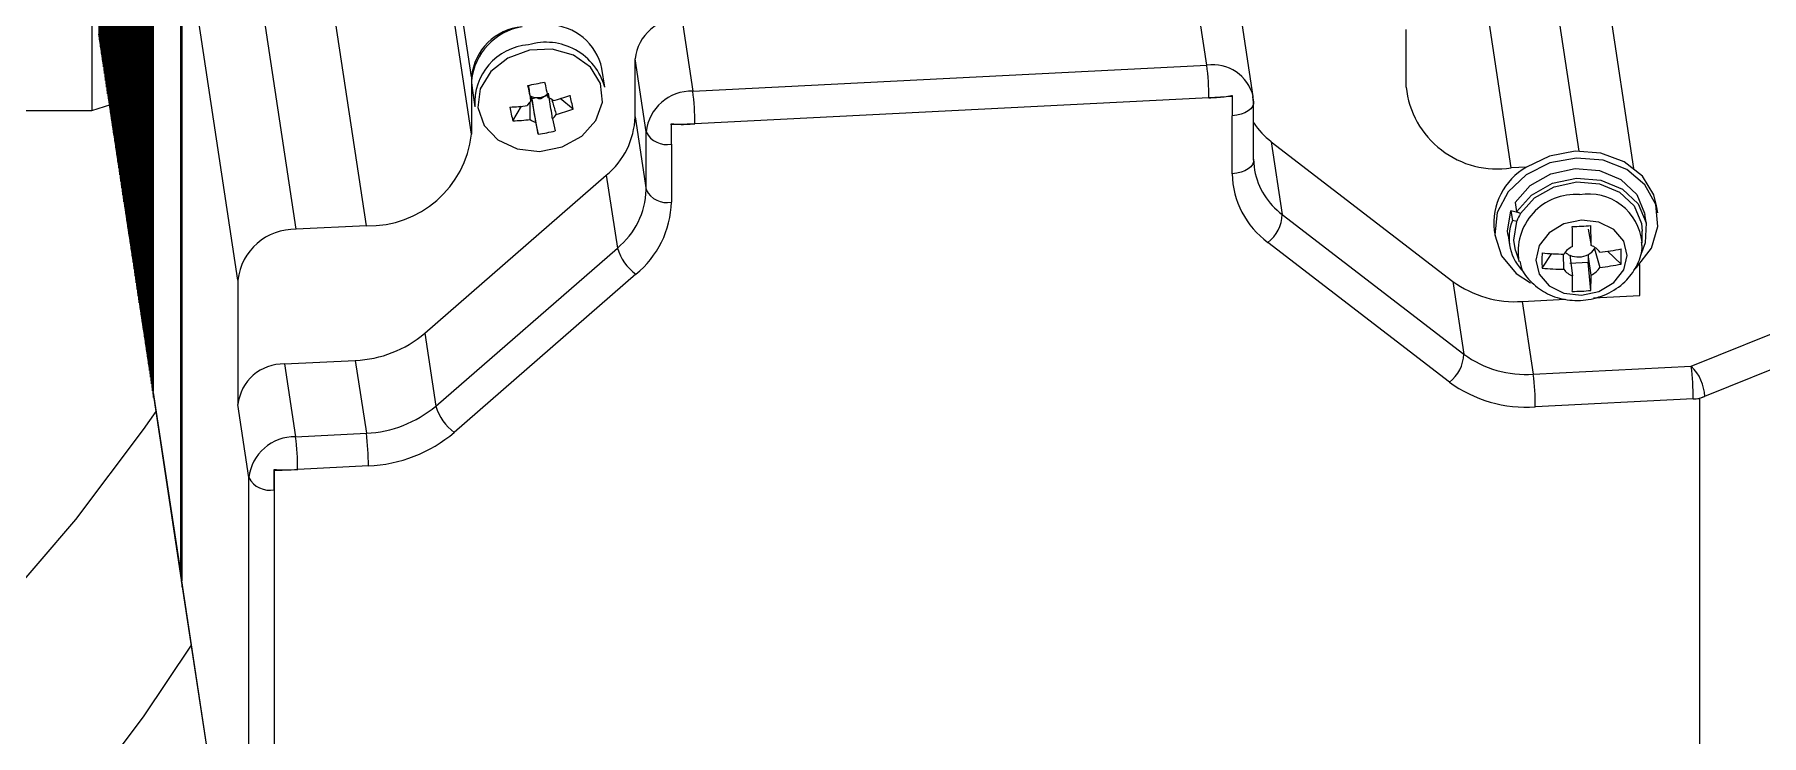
# Model space of a CAD drawing. Header units: millimetres. Extents: x 334 to 3694, y 0 to 2376.
# Drawn here: x 3270.35 to 3314.53, y 1109.68 to 1127.61 of the extents above; entities that cross this region are included whole.
import ezdxf

# ---------------------------------------------------------------- set-up
doc = ezdxf.new("R2010")
doc.units = ezdxf.units.MM
doc.header["$LTSCALE"] = 3
doc.layers.add('1_외형선', color=7, linetype='Continuous', lineweight=25)

msp = doc.modelspace()

# ---------------------------------------------------------------- linework, layer by layer
at = {"layer": '1_외형선'}
for p, q in [((3272.006, 1127.599), (3272.006, 1144.746)), ((3272.028, 1144.597), (3272.028, 1127.449)), ((3272.032, 1127.426), (3272.032, 1144.574)), ((3272.054, 1144.424), (3272.054, 1127.277)), ((3272.058, 1127.254), (3272.058, 1144.401)), ((3272.081, 1144.252), (3272.081, 1127.104)), ((3272.084, 1127.081), (3272.084, 1144.229)), ((3272.107, 1144.079), (3272.107, 1126.932)), ((3272.11, 1126.909), (3272.11, 1144.056)), ((3272.133, 1143.907), (3272.133, 1126.759)), ((3272.136, 1126.736), (3272.136, 1143.884)), ((3272.159, 1143.734), (3272.159, 1126.587)), ((3272.162, 1126.564), (3272.162, 1143.711)), ((3272.185, 1143.562), (3272.185, 1126.414)), ((3272.189, 1126.391), (3272.189, 1143.539)), ((3272.211, 1143.389), (3272.211, 1126.242)), ((3272.215, 1126.219), (3272.215, 1143.366)), ((3272.237, 1143.217), (3272.237, 1126.069)), ((3272.241, 1126.046), (3272.241, 1143.194)), ((3272.264, 1143.044), (3272.264, 1125.897)), ((3272.267, 1125.874), (3272.267, 1143.021)), ((3272.29, 1142.872), (3272.29, 1125.724)), ((3272.293, 1125.701), (3272.293, 1142.849)), ((3272.316, 1142.699), (3272.316, 1125.552)), ((3272.319, 1125.529), (3272.319, 1142.676)), ((3272.342, 1142.526), (3272.342, 1125.379)), ((3272.345, 1125.356), (3272.345, 1142.503)), ((3272.368, 1142.354), (3272.368, 1125.207)), ((3272.372, 1125.184), (3272.372, 1142.331)), ((3272.394, 1142.181), (3272.394, 1125.034)), ((3272.398, 1125.011), (3272.398, 1142.158)), ((3272.42, 1142.009), (3272.42, 1124.862)), ((3272.424, 1124.839), (3272.424, 1141.986)), ((3272.447, 1141.836), (3272.447, 1124.689)), ((3272.45, 1124.666), (3272.45, 1141.813)), ((3272.473, 1141.664), (3272.473, 1124.516)), ((3272.476, 1124.493), (3272.476, 1141.641)), ((3272.499, 1141.491), (3272.499, 1124.344)), ((3272.502, 1124.321), (3272.502, 1141.468)), ((3272.525, 1141.319), (3272.525, 1124.171)), ((3272.529, 1124.148), (3272.529, 1141.296)), ((3272.551, 1141.146), (3272.551, 1123.999)), ((3272.555, 1123.976), (3272.555, 1141.123)), ((3272.577, 1140.974), (3272.577, 1123.826)), ((3272.581, 1123.803), (3272.581, 1140.951)), ((3272.603, 1140.801), (3272.603, 1123.654)), ((3272.607, 1123.631), (3272.607, 1140.778)), ((3272.63, 1140.629), (3272.63, 1123.481)), ((3272.633, 1123.458), (3272.633, 1140.606)), ((3272.656, 1140.456), (3272.656, 1123.309)), ((3272.659, 1123.286), (3272.659, 1140.433)), ((3272.682, 1140.284), (3272.682, 1123.136)), ((3272.685, 1123.113), (3272.685, 1140.261)), ((3272.708, 1140.111), (3272.708, 1122.964)), ((3272.712, 1122.941), (3272.712, 1140.088)), ((3272.734, 1139.939), (3272.734, 1122.791)), ((3272.738, 1122.768), (3272.738, 1139.916)), ((3272.76, 1139.766), (3272.76, 1122.619)), ((3272.764, 1122.596), (3272.764, 1139.743)), ((3272.787, 1139.594), (3272.787, 1122.446)), ((3272.79, 1122.423), (3272.79, 1139.571)), ((3272.813, 1139.421), (3272.813, 1122.274)), ((3272.816, 1122.251), (3272.816, 1139.398)), ((3272.839, 1139.248), (3272.839, 1122.101)), ((3272.842, 1122.078), (3272.842, 1139.225)), ((3272.865, 1139.076), (3272.865, 1121.929)), ((3272.868, 1121.906), (3272.868, 1139.053)), ((3272.891, 1138.903), (3272.891, 1121.756)), ((3272.895, 1121.733), (3272.895, 1138.88)), ((3272.917, 1138.731), (3272.917, 1121.584)), ((3272.921, 1121.561), (3272.921, 1138.708)), ((3272.943, 1138.558), (3272.943, 1121.411)), ((3272.947, 1121.388), (3272.947, 1138.535)), ((3272.97, 1138.386), (3272.97, 1121.238)), ((3272.973, 1121.215), (3272.973, 1138.363)), ((3272.996, 1138.213), (3272.996, 1121.066)), ((3272.999, 1121.043), (3272.999, 1138.19)), ((3273.022, 1138.041), (3273.022, 1120.893)), ((3273.025, 1120.87), (3273.025, 1138.018)), ((3273.048, 1137.868), (3273.048, 1120.721)), ((3273.051, 1120.698), (3273.051, 1137.845)), ((3273.074, 1137.696), (3273.074, 1120.548)), ((3273.078, 1120.525), (3273.078, 1137.673)), ((3273.1, 1137.523), (3273.1, 1120.376)), ((3273.104, 1120.353), (3273.104, 1137.5)), ((3273.126, 1137.351), (3273.126, 1120.203)), ((3273.13, 1120.18), (3273.13, 1137.328)), ((3273.153, 1137.178), (3273.153, 1120.031)), ((3273.156, 1120.008), (3273.156, 1137.155)), ((3273.179, 1137.006), (3273.179, 1119.858)), ((3273.182, 1119.835), (3273.182, 1136.983)), ((3273.205, 1136.833), (3273.205, 1119.686)), ((3273.208, 1119.663), (3273.208, 1136.81)), ((3273.231, 1136.661), (3273.231, 1119.513)), ((3273.234, 1119.49), (3273.234, 1136.638)), ((3273.257, 1136.488), (3273.257, 1119.341)), ((3273.261, 1119.318), (3273.261, 1136.465)), ((3273.283, 1136.316), (3273.283, 1119.168)), ((3273.287, 1119.145), (3273.287, 1136.293)), ((3273.309, 1136.143), (3273.309, 1118.996)), ((3273.313, 1118.973), (3273.313, 1136.12)), ((3273.336, 1135.97), (3273.336, 1118.823)), ((3273.339, 1118.8), (3273.339, 1135.947)), ((3281.532, 1126.53), (3280.099, 1135.984)), ((3273.362, 1135.798), (3273.362, 1118.651)), ((3273.365, 1118.628), (3273.365, 1135.775)), ((3273.388, 1135.625), (3273.388, 1118.478)), ((3273.391, 1118.455), (3273.391, 1135.602)), ((3281.532, 1125.06), (3280.099, 1134.514)), ((3309.872, 1124.628), (3308.49, 1133.744)), ((3308.13, 1124.199), (3306.697, 1133.653)), ((3311.271, 1124.184), (3309.974, 1132.744)), ((3277.049, 1122.629), (3275.616, 1132.083)), ((3278.842, 1122.719), (3277.409, 1132.174)), ((3274.096, 1113.808), (3274.096, 1130.956)), ((3274.122, 1130.783), (3274.122, 1113.636)), ((3275.555, 1121.329), (3274.122, 1130.783)), ((3271.819, 1128.755), (3271.819, 1125.67)), ((3300.343, 1126.827), (3300.061, 1128.69)), ((3286.911, 1128.026), (3287.194, 1126.163)), ((3271.991, 1127.622), (3272.013, 1127.473)), ((3272.013, 1127.473), (3272.002, 1127.622)), ((3272.006, 1127.599), (3272.028, 1127.449)), ((3272.006, 1127.599), (3272.017, 1127.45)), ((3301.53, 1126.027), (3301.247, 1127.89)), ((3305.44, 1126.268), (3305.44, 1127.737)), ((3272.017, 1127.45), (3272.039, 1127.3)), ((3272.039, 1127.3), (3272.028, 1127.449)), ((3272.028, 1127.449), (3272.032, 1127.449)), ((3272.032, 1127.426), (3272.054, 1127.277)), ((3272.032, 1127.426), (3272.043, 1127.277)), ((3272.043, 1127.277), (3272.066, 1127.128)), ((3272.066, 1127.128), (3272.054, 1127.277)), ((3272.054, 1127.277), (3272.058, 1127.276)), ((3272.058, 1127.254), (3272.081, 1127.104)), ((3272.058, 1127.254), (3272.069, 1127.105)), ((3272.069, 1127.105), (3272.092, 1126.955)), ((3272.092, 1126.955), (3272.081, 1127.104)), ((3272.081, 1127.104), (3272.084, 1127.104)), ((3272.084, 1127.081), (3272.107, 1126.932)), ((3272.084, 1127.081), (3272.095, 1126.932)), ((3272.095, 1126.932), (3272.118, 1126.783)), ((3272.118, 1126.783), (3272.107, 1126.932)), ((3272.107, 1126.932), (3272.11, 1126.931)), ((3272.11, 1126.909), (3272.133, 1126.759)), ((3272.11, 1126.909), (3272.121, 1126.76)), ((3272.121, 1126.76), (3272.144, 1126.61)), ((3272.144, 1126.61), (3272.133, 1126.759)), ((3272.133, 1126.759), (3272.136, 1126.759)), ((3272.136, 1126.736), (3272.159, 1126.587)), ((3272.136, 1126.736), (3272.148, 1126.587)), ((3284.939, 1126.262), (3284.866, 1126.744)), ((3285.998, 1125.123), (3285.716, 1126.986)), ((3285.716, 1125.503), (3285.716, 1126.986)), ((3287.194, 1126.163), (3300.343, 1126.827)), ((3272.148, 1126.587), (3272.17, 1126.438)), ((3272.17, 1126.438), (3272.159, 1126.587)), ((3272.159, 1126.587), (3272.162, 1126.586)), ((3272.162, 1126.564), (3272.185, 1126.414)), ((3272.162, 1126.564), (3272.174, 1126.415)), ((3272.174, 1126.415), (3272.196, 1126.265)), ((3272.196, 1126.265), (3272.185, 1126.414)), ((3272.185, 1126.414), (3272.189, 1126.414)), ((3272.189, 1126.391), (3272.211, 1126.242)), ((3272.189, 1126.391), (3272.2, 1126.242)), ((3272.2, 1126.242), (3272.223, 1126.092)), ((3272.223, 1126.092), (3272.211, 1126.242)), ((3272.211, 1126.242), (3272.215, 1126.241)), ((3272.215, 1126.219), (3272.237, 1126.069)), ((3272.215, 1126.219), (3272.226, 1126.069)), ((3281.532, 1126.53), (3281.532, 1126.433)), ((3281.532, 1126.433), (3281.532, 1126.382)), ((3281.532, 1126.382), (3281.544, 1126.24)), ((3281.532, 1126.382), (3281.532, 1125.06)), ((3281.544, 1126.24), (3281.617, 1125.758)), ((3271.819, 1125.67), (3272.306, 1125.817)), ((3272.226, 1126.069), (3272.249, 1125.92)), ((3272.249, 1125.92), (3272.237, 1126.069)), ((3272.237, 1126.069), (3272.241, 1126.069)), ((3272.241, 1126.046), (3272.264, 1125.897)), ((3272.241, 1126.046), (3272.252, 1125.897)), ((3272.252, 1125.897), (3272.275, 1125.747)), ((3272.275, 1125.747), (3272.264, 1125.897)), ((3272.264, 1125.897), (3272.267, 1125.896)), ((3272.267, 1125.874), (3272.29, 1125.724)), ((3272.267, 1125.874), (3272.278, 1125.724)), ((3272.278, 1125.724), (3272.301, 1125.575)), ((3272.301, 1125.575), (3272.29, 1125.724)), ((3272.29, 1125.724), (3272.293, 1125.724)), ((3282.59, 1125.402), (3282.814, 1125.775)), ((3283.076, 1125.973), (3283.065, 1126.027)), ((3283.076, 1125.973), (3283.191, 1125.996)), ((3283.239, 1125.063), (3283.076, 1125.973)), ((3283.397, 1126.036), (3283.474, 1126.051)), ((3284.128, 1125.703), (3283.803, 1125.973)), ((3300.396, 1125.992), (3287.246, 1125.328)), ((3300.993, 1126.022), (3300.396, 1125.992)), ((3300.989, 1126.053), (3300.993, 1126.022)), ((3300.993, 1126.022), (3300.993, 1125.532)), ((3301.541, 1125.877), (3301.516, 1126.023)), ((3301.539, 1125.908), (3301.53, 1126.026)), ((3301.539, 1125.908), (3301.541, 1125.877)), ((3301.541, 1124.395), (3301.541, 1125.877)), ((3251.739, 1125.67), (3271.819, 1125.67)), ((3272.293, 1125.701), (3272.316, 1125.552)), ((3272.293, 1125.701), (3272.304, 1125.552)), ((3272.304, 1125.552), (3272.327, 1125.402)), ((3272.327, 1125.402), (3272.316, 1125.552)), ((3272.316, 1125.552), (3272.319, 1125.551)), ((3272.319, 1125.529), (3272.342, 1125.379)), ((3272.319, 1125.529), (3272.331, 1125.379)), ((3272.331, 1125.379), (3272.353, 1125.23)), ((3272.353, 1125.23), (3272.342, 1125.379)), ((3272.342, 1125.379), (3272.345, 1125.379)), ((3272.345, 1125.356), (3272.368, 1125.207)), ((3272.345, 1125.356), (3272.357, 1125.207)), ((3285.716, 1125.503), (3285.998, 1123.64)), ((3286.643, 1125.329), (3286.648, 1125.298)), ((3287.246, 1125.328), (3286.648, 1125.298)), ((3286.648, 1124.808), (3286.648, 1125.298)), ((3300.993, 1124.049), (3300.993, 1125.532)), ((3272.357, 1125.207), (3272.379, 1125.057)), ((3272.379, 1125.057), (3272.368, 1125.207)), ((3272.368, 1125.207), (3272.372, 1125.206)), ((3272.372, 1125.184), (3272.394, 1125.034)), ((3272.372, 1125.184), (3272.383, 1125.034)), ((3272.383, 1125.034), (3272.406, 1124.885)), ((3272.406, 1124.885), (3272.394, 1125.034)), ((3272.394, 1125.034), (3272.398, 1125.034)), ((3272.398, 1125.011), (3272.42, 1124.862)), ((3272.398, 1125.011), (3272.409, 1124.862)), ((3272.409, 1124.862), (3272.432, 1124.712)), ((3272.432, 1124.712), (3272.42, 1124.862)), ((3272.42, 1124.862), (3272.424, 1124.861)), ((3272.424, 1124.839), (3272.447, 1124.689)), ((3272.424, 1124.839), (3272.435, 1124.689)), ((3285.998, 1123.64), (3285.998, 1125.123)), ((3301.992, 1124.87), (3302.274, 1123.007)), ((3301.992, 1124.87), (3306.638, 1121.297)), ((3272.435, 1124.689), (3272.458, 1124.54)), ((3272.458, 1124.54), (3272.447, 1124.689)), ((3272.447, 1124.689), (3272.45, 1124.689)), ((3272.45, 1124.666), (3272.473, 1124.516)), ((3272.45, 1124.666), (3272.461, 1124.517)), ((3272.461, 1124.517), (3272.484, 1124.367)), ((3272.484, 1124.367), (3272.473, 1124.516)), ((3272.473, 1124.516), (3272.476, 1124.516)), ((3272.476, 1124.493), (3272.499, 1124.344)), ((3272.476, 1124.493), (3272.487, 1124.344)), ((3286.648, 1124.808), (3286.648, 1123.325)), ((3272.487, 1124.344), (3272.51, 1124.195)), ((3272.51, 1124.195), (3272.499, 1124.344)), ((3272.499, 1124.344), (3272.502, 1124.343)), ((3272.502, 1124.321), (3272.525, 1124.171)), ((3272.502, 1124.321), (3272.514, 1124.172)), ((3272.514, 1124.172), (3272.536, 1124.022)), ((3272.536, 1124.022), (3272.525, 1124.171)), ((3272.525, 1124.171), (3272.529, 1124.171)), ((3272.529, 1124.148), (3272.551, 1123.999)), ((3272.529, 1124.148), (3272.54, 1123.999)), ((3272.54, 1123.999), (3272.562, 1123.85)), ((3272.562, 1123.85), (3272.551, 1123.999)), ((3272.551, 1123.999), (3272.555, 1123.998)), ((3272.555, 1123.976), (3272.577, 1123.826)), ((3272.555, 1123.976), (3272.566, 1123.827)), ((3280.334, 1119.968), (3284.98, 1124.011)), ((3284.98, 1124.011), (3285.263, 1122.148)), ((3308.519, 1124.218), (3308.13, 1124.199)), ((3272.566, 1123.827), (3272.589, 1123.677)), ((3272.589, 1123.677), (3272.577, 1123.826)), ((3272.577, 1123.826), (3272.581, 1123.826)), ((3272.581, 1123.803), (3272.603, 1123.654)), ((3272.581, 1123.803), (3272.592, 1123.654)), ((3272.592, 1123.654), (3272.615, 1123.505)), ((3272.615, 1123.505), (3272.603, 1123.654)), ((3272.603, 1123.654), (3272.607, 1123.653)), ((3272.607, 1123.631), (3272.63, 1123.481)), ((3272.607, 1123.631), (3272.618, 1123.482)), ((3272.618, 1123.482), (3272.641, 1123.332)), ((3272.641, 1123.332), (3272.63, 1123.481)), ((3272.63, 1123.481), (3272.633, 1123.481)), ((3272.633, 1123.458), (3272.656, 1123.309)), ((3272.633, 1123.458), (3272.644, 1123.309)), ((3272.644, 1123.309), (3272.667, 1123.16)), ((3272.667, 1123.16), (3272.656, 1123.309)), ((3272.656, 1123.309), (3272.659, 1123.308)), ((3272.659, 1123.286), (3272.682, 1123.136)), ((3272.659, 1123.286), (3272.67, 1123.137)), ((3272.67, 1123.137), (3272.693, 1122.987)), ((3272.693, 1122.987), (3272.682, 1123.136)), ((3272.682, 1123.136), (3272.685, 1123.136)), ((3272.685, 1123.113), (3272.708, 1122.964)), ((3272.685, 1123.113), (3272.697, 1122.964)), ((3308.123, 1123.098), (3308.16, 1122.857)), ((3308.292, 1123.062), (3308.123, 1123.098)), ((3308.229, 1123.313), (3308.265, 1123.072)), ((3308.372, 1123.033), (3308.265, 1123.072)), ((3311.877, 1123.052), (3311.85, 1123.225)), ((3272.697, 1122.964), (3272.719, 1122.814)), ((3272.719, 1122.814), (3272.708, 1122.964)), ((3272.708, 1122.964), (3272.712, 1122.963)), ((3272.712, 1122.941), (3272.734, 1122.791)), ((3272.712, 1122.941), (3272.723, 1122.791)), ((3272.723, 1122.791), (3272.745, 1122.642)), ((3272.745, 1122.642), (3272.734, 1122.791)), ((3272.734, 1122.791), (3272.738, 1122.791)), ((3272.738, 1122.768), (3272.76, 1122.619)), ((3272.738, 1122.768), (3272.749, 1122.619)), ((3272.749, 1122.619), (3272.772, 1122.469)), ((3272.772, 1122.469), (3272.76, 1122.619)), ((3272.76, 1122.619), (3272.764, 1122.618)), ((3278.842, 1122.719), (3277.049, 1122.629)), ((3302.274, 1123.007), (3306.92, 1119.433)), ((3308.273, 1122.832), (3308.16, 1122.857)), ((3310.103, 1122.636), (3310.175, 1122.215)), ((3311.587, 1122.761), (3311.55, 1123.003)), ((3272.764, 1122.596), (3272.787, 1122.446)), ((3272.764, 1122.596), (3272.775, 1122.446)), ((3272.775, 1122.446), (3272.798, 1122.297)), ((3272.798, 1122.297), (3272.787, 1122.446)), ((3272.787, 1122.446), (3272.79, 1122.446)), ((3272.79, 1122.423), (3272.813, 1122.274)), ((3272.79, 1122.423), (3272.801, 1122.274)), ((3272.801, 1122.274), (3272.824, 1122.124)), ((3272.824, 1122.124), (3272.813, 1122.274)), ((3272.813, 1122.274), (3272.816, 1122.273)), ((3272.816, 1122.251), (3272.839, 1122.101)), ((3272.816, 1122.251), (3272.827, 1122.101)), ((3306.55, 1118.72), (3301.904, 1122.294)), ((3307.698, 1122.596), (3307.724, 1122.423)), ((3308.05, 1122.472), (3308.087, 1122.231)), ((3311.481, 1122.285), (3311.481, 1122.579)), ((3272.827, 1122.101), (3272.85, 1121.952)), ((3272.85, 1121.952), (3272.839, 1122.101)), ((3272.839, 1122.101), (3272.842, 1122.101)), ((3272.842, 1122.078), (3272.865, 1121.929)), ((3272.842, 1122.078), (3272.854, 1121.929)), ((3272.854, 1121.929), (3272.876, 1121.779)), ((3272.876, 1121.779), (3272.865, 1121.929)), ((3272.865, 1121.929), (3272.868, 1121.928)), ((3272.868, 1121.906), (3272.891, 1121.756)), ((3272.868, 1121.906), (3272.88, 1121.756)), ((3272.88, 1121.756), (3272.902, 1121.607)), ((3272.902, 1121.607), (3272.891, 1121.756)), ((3272.891, 1121.756), (3272.895, 1121.756)), ((3272.895, 1121.733), (3272.917, 1121.584)), ((3272.895, 1121.733), (3272.906, 1121.584)), ((3280.617, 1118.105), (3285.263, 1122.148)), ((3308.242, 1122.088), (3308.33, 1121.807)), ((3308.919, 1121.636), (3309.172, 1122.006)), ((3309.477, 1121.607), (3309.472, 1121.996)), ((3309.63, 1121.963), (3309.702, 1121.435)), ((3310.103, 1121.779), (3309.63, 1121.755)), ((3310.175, 1121.458), (3310.103, 1121.987)), ((3310.103, 1121.987), (3310.103, 1121.779)), ((3310.167, 1121.065), (3310.103, 1121.779)), ((3310.262, 1122.125), (3310.284, 1122.159)), ((3310.262, 1122.125), (3310.4, 1121.654)), ((3310.941, 1121.739), (3310.592, 1122.067)), ((3311.418, 1120.935), (3311.418, 1121.732)), ((3272.906, 1121.584), (3272.928, 1121.434)), ((3272.928, 1121.434), (3272.917, 1121.584)), ((3272.917, 1121.584), (3272.921, 1121.583)), ((3272.921, 1121.561), (3272.943, 1121.411)), ((3272.921, 1121.561), (3272.932, 1121.411)), ((3272.932, 1121.411), (3272.955, 1121.262)), ((3272.955, 1121.262), (3272.943, 1121.411)), ((3272.943, 1121.411), (3272.947, 1121.411)), ((3272.947, 1121.388), (3272.97, 1121.238)), ((3272.947, 1121.388), (3272.958, 1121.239)), ((3275.555, 1121.329), (3275.555, 1118.144)), ((3285.738, 1121.478), (3281.092, 1117.435)), ((3306.638, 1121.297), (3306.92, 1119.433)), ((3272.958, 1121.239), (3272.981, 1121.089)), ((3272.981, 1121.089), (3272.97, 1121.238)), ((3272.97, 1121.238), (3272.973, 1121.238)), ((3272.973, 1121.215), (3272.996, 1121.066)), ((3272.973, 1121.215), (3272.984, 1121.066)), ((3272.984, 1121.066), (3273.007, 1120.917)), ((3273.007, 1120.917), (3272.996, 1121.066)), ((3272.996, 1121.066), (3272.999, 1121.065)), ((3272.999, 1121.043), (3273.022, 1120.893)), ((3272.999, 1121.043), (3273.01, 1120.894)), ((3273.01, 1120.894), (3273.033, 1120.744)), ((3273.033, 1120.744), (3273.022, 1120.893)), ((3273.022, 1120.893), (3273.025, 1120.893)), ((3273.025, 1120.87), (3273.048, 1120.721)), ((3273.025, 1120.87), (3273.037, 1120.721)), ((3310.238, 1120.876), (3311.418, 1120.935)), ((3312.735, 1119.124), (3317.428, 1121.021)), ((3273.037, 1120.721), (3273.059, 1120.572)), ((3273.059, 1120.572), (3273.048, 1120.721)), ((3273.048, 1120.721), (3273.051, 1120.72)), ((3273.051, 1120.698), (3273.074, 1120.548)), ((3273.051, 1120.698), (3273.063, 1120.549)), ((3273.063, 1120.549), (3273.085, 1120.399)), ((3273.085, 1120.399), (3273.074, 1120.548)), ((3273.074, 1120.548), (3273.078, 1120.548)), ((3273.078, 1120.525), (3273.1, 1120.376)), ((3273.078, 1120.525), (3273.089, 1120.376)), ((3308.413, 1120.784), (3309.52, 1120.839)), ((3308.413, 1120.784), (3308.695, 1118.92)), ((3273.089, 1120.376), (3273.111, 1120.227)), ((3273.111, 1120.227), (3273.1, 1120.376)), ((3273.1, 1120.376), (3273.104, 1120.375)), ((3273.104, 1120.353), (3273.126, 1120.203)), ((3273.104, 1120.353), (3273.115, 1120.204)), ((3273.115, 1120.204), (3273.138, 1120.054)), ((3273.138, 1120.054), (3273.126, 1120.203)), ((3273.126, 1120.203), (3273.13, 1120.203)), ((3273.13, 1120.18), (3273.153, 1120.031)), ((3273.13, 1120.18), (3273.141, 1120.031)), ((3273.141, 1120.031), (3273.164, 1119.881)), ((3273.164, 1119.881), (3273.153, 1120.031)), ((3273.153, 1120.031), (3273.156, 1120.03)), ((3273.156, 1120.008), (3273.179, 1119.858)), ((3273.156, 1120.008), (3273.167, 1119.858)), ((3280.334, 1119.968), (3280.617, 1118.105)), ((3317.772, 1120.247), (3313.079, 1118.351)), ((3273.167, 1119.858), (3273.19, 1119.709)), ((3273.19, 1119.709), (3273.179, 1119.858)), ((3273.179, 1119.858), (3273.182, 1119.858)), ((3273.182, 1119.835), (3273.205, 1119.686)), ((3273.182, 1119.835), (3273.193, 1119.686)), ((3273.193, 1119.686), (3273.216, 1119.536)), ((3273.216, 1119.536), (3273.205, 1119.686)), ((3273.205, 1119.686), (3273.208, 1119.685)), ((3273.208, 1119.663), (3273.231, 1119.513)), ((3273.208, 1119.663), (3273.22, 1119.513)), ((3273.22, 1119.513), (3273.242, 1119.364)), ((3273.242, 1119.364), (3273.231, 1119.513)), ((3273.231, 1119.513), (3273.234, 1119.513)), ((3273.234, 1119.49), (3273.257, 1119.341)), ((3273.234, 1119.49), (3273.246, 1119.341)), ((3273.246, 1119.341), (3273.268, 1119.191)), ((3273.268, 1119.191), (3273.257, 1119.341)), ((3273.257, 1119.341), (3273.261, 1119.34)), ((3273.261, 1119.318), (3273.283, 1119.168)), ((3273.261, 1119.318), (3273.272, 1119.168)), ((3273.272, 1119.168), (3273.295, 1119.019)), ((3273.295, 1119.019), (3273.283, 1119.168)), ((3273.283, 1119.168), (3273.287, 1119.168)), ((3273.287, 1119.145), (3273.309, 1118.996)), ((3273.287, 1119.145), (3273.298, 1118.996)), ((3276.75, 1119.184), (3278.559, 1119.276)), ((3276.75, 1119.184), (3277.032, 1117.321)), ((3278.559, 1119.276), (3278.842, 1117.412)), ((3308.695, 1118.92), (3312.735, 1119.124)), ((3273.298, 1118.996), (3273.321, 1118.846)), ((3273.321, 1118.846), (3273.309, 1118.996)), ((3273.309, 1118.996), (3273.313, 1118.995)), ((3273.313, 1118.973), (3273.336, 1118.823)), ((3273.313, 1118.973), (3273.324, 1118.823)), ((3273.324, 1118.823), (3273.347, 1118.674)), ((3273.347, 1118.674), (3273.336, 1118.823)), ((3273.336, 1118.823), (3273.339, 1118.823)), ((3273.339, 1118.8), (3273.362, 1118.651)), ((3273.339, 1118.8), (3273.35, 1118.651)), ((3273.35, 1118.651), (3273.373, 1118.501)), ((3273.373, 1118.501), (3273.362, 1118.651)), ((3273.362, 1118.651), (3273.365, 1118.65)), ((3273.365, 1118.628), (3273.388, 1118.478)), ((3273.365, 1118.628), (3273.376, 1118.478)), ((3273.376, 1118.478), (3273.399, 1118.329)), ((3273.399, 1118.329), (3273.388, 1118.478)), ((3273.388, 1118.478), (3273.391, 1118.478)), ((3273.391, 1118.455), (3274.096, 1113.808)), ((3273.391, 1118.455), (3273.403, 1118.306)), ((3273.403, 1118.306), (3274.107, 1113.659)), ((3312.788, 1118.289), (3308.748, 1118.085)), ((3312.788, 1118.289), (3312.948, 1118.297)), ((3313.079, 1118.351), (3312.948, 1118.297)), ((3312.948, 1118.297), (3312.948, 1106.539)), ((3275.837, 1116.281), (3275.555, 1118.144)), ((3277.032, 1117.321), (3278.842, 1117.412)), ((3276.482, 1116.487), (3276.487, 1116.456)), ((3276.487, 1116.456), (3277.085, 1116.486)), ((3276.487, 1116.456), (3276.487, 1115.966)), ((3278.894, 1116.577), (3277.085, 1116.486)), ((3275.837, 1105.502), (3275.837, 1116.281)), ((3276.487, 1115.966), (3276.487, 1105.188)), ((3274.124, 1113.573), (3274.096, 1113.808)), ((3274.133, 1113.486), (3274.122, 1113.636)), ((3275.525, 1104.374), (3274.122, 1113.636)), ((3274.133, 1113.486), (3275.525, 1104.304))]:
    msp.add_line(p, q, dxfattribs=at)
at = {"layer": '1_외형선', "flags": 128}
for points in [[(3283.011, 1127.208), (3282.461, 1127.01), (3282.024, 1126.667), (3281.757, 1126.225), (3281.697, 1125.743), (3281.852, 1125.286), (3282.202, 1124.917), (3282.698, 1124.684), (3283.275, 1124.621), (3283.853, 1124.734), (3284.356, 1125.009), (3284.714, 1125.408), (3284.88, 1125.879), (3284.832, 1126.356), (3284.575, 1126.776), (3284.144, 1127.082), (3283.599, 1127.233), (3283.011, 1127.208)], [(3301.541, 1125.877), (3301.537, 1125.84), (3301.513, 1125.773), (3301.467, 1125.711), (3301.401, 1125.655), (3301.317, 1125.607), (3301.218, 1125.57), (3301.109, 1125.545), (3300.993, 1125.532)], [(3301.541, 1124.395), (3301.537, 1124.357), (3301.513, 1124.29), (3301.467, 1124.228), (3301.401, 1124.172), (3301.317, 1124.124), (3301.218, 1124.087), (3301.109, 1124.062), (3300.993, 1124.049)], [(3301.539, 1124.425), (3301.551, 1124.224), (3301.563, 1124.139)], [(3309.8, 1124.452), (3309.121, 1124.325), (3308.515, 1124.026), (3308.049, 1123.587), (3307.772, 1123.056), (3307.715, 1122.491), (3307.885, 1121.952), (3308.261, 1121.499), (3308.624, 1121.261)], [(3311.85, 1123.225), (3311.777, 1123.507), (3311.485, 1123.984), (3311.019, 1124.351), (3310.426, 1124.572), (3309.767, 1124.625), (3309.109, 1124.502), (3308.519, 1124.218)], [(3311.304, 1121.621), (3311.339, 1121.654), (3311.716, 1122.146), (3311.885, 1122.701), (3311.828, 1123.261), (3311.552, 1123.764), (3311.085, 1124.156), (3310.48, 1124.394), (3309.8, 1124.452)], [(3308.229, 1123.313), (3308.611, 1123.745), (3309.147, 1124.047), (3309.766, 1124.181), (3310.39, 1124.13), (3310.938, 1123.899), (3311.34, 1123.52), (3311.544, 1123.04), (3311.55, 1123.003)], [(3308.265, 1123.072), (3308.648, 1123.503), (3309.183, 1123.805), (3309.803, 1123.939), (3310.427, 1123.888), (3310.975, 1123.658), (3311.377, 1123.278), (3311.581, 1122.798), (3311.561, 1122.28), (3311.467, 1122.026)], [(3308.372, 1123.033), (3308.728, 1123.435), (3309.228, 1123.717), (3309.805, 1123.842), (3310.387, 1123.794), (3310.898, 1123.579), (3311.272, 1123.225), (3311.463, 1122.778), (3311.481, 1122.579)], [(3308.05, 1122.472), (3308.039, 1122.581), (3308.123, 1123.098)], [(3308.242, 1122.088), (3308.195, 1122.35), (3308.273, 1122.832)], [(3309.927, 1122.863), (3309.479, 1122.767), (3309.099, 1122.54), (3308.845, 1122.215), (3308.756, 1121.843), (3308.845, 1121.481), (3309.099, 1121.182), (3309.479, 1120.993), (3309.927, 1120.943), (3310.375, 1121.038), (3310.755, 1121.266), (3311.009, 1121.59), (3311.098, 1121.962), (3311.009, 1122.325), (3310.755, 1122.623), (3310.375, 1122.812), (3309.927, 1122.863)], [(3273.454, 1117.967), (3273.135, 1117.508), (3271.398, 1115.206), (3269.47, 1112.955), (3267.356, 1110.761), (3265.061, 1108.628), (3262.591, 1106.561), (3259.95, 1104.566), (3257.145, 1102.647), (3254.183, 1100.809), (3251.071, 1099.055), (3247.815, 1097.39), (3244.424, 1095.817), (3240.905, 1094.342), (3237.267, 1092.966), (3233.518, 1091.693), (3229.666, 1090.526), (3225.722, 1089.468), (3221.694, 1088.521)], [(3274.096, 1113.808), (3274.106, 1113.775), (3274.122, 1113.751)], [(3274.359, 1111.994), (3273.135, 1110.159), (3271.398, 1107.857), (3269.47, 1105.606), (3267.356, 1103.412), (3265.061, 1101.279), (3262.591, 1099.213), (3259.95, 1097.218), (3257.145, 1095.298), (3254.183, 1093.46), (3251.071, 1091.706), (3247.815, 1090.041), (3244.424, 1088.469), (3240.905, 1086.993), (3237.267, 1085.617), (3233.518, 1084.344), (3229.666, 1083.177), (3225.722, 1082.119), (3221.694, 1081.172)]]:
    msp.add_lwpolyline(points, dxfattribs=at)
at = {"layer": '1_외형선'}
for centre, radius, start, end in [((3286.88, 1126.855), 1.172, 88.4734, 173.584), ((3283.088, 1126.265), 1.566, 99.7186, 173.8541), ((3282.947, 1126.392), 1.422, 94.9724, 174.4266), ((3283.493, 1126.451), 1.404, 12.0331, 88.8119), ((3283.096, 1125.868), 1.483, 94.2338, 184.2217), ((3283.436, 1125.856), 1.557, 15.1242, 106.7955), ((3300.496, 1125.775), 1.064, 13.6602, 98.274), ((3293.723, 1125.993), 6.672, 359.9893, 7.1781), ((3279.594, 1144.7), 18.698, 280.3912, 281.7512), ((3354.672, 1141.18), 73.231, 191.71585, 192.03795), ((3355.107, 1141.265), 73.231, 191.71585, 192.03795), ((3287.162, 1124.992), 1.172, 88.4734, 173.584), ((3280.574, 1125.329), 6.672, 359.9893, 7.1781), ((3307.772, 1126.516), 2.344, 186.0734, 278.795), ((3282.336, 1130.64), 4.888, 272.0742, 277.2961), ((3286.513, 1126.444), 4.059, 189.7712, 194.8745), ((3283.281, 1125.623), 0.365, 128.9489, 152.507), ((3283.197, 1126.319), 0.321, 239.2667, 245.5586), ((3283.215, 1126.362), 0.367, 245.855, 266.2527), ((3283.219, 1126.4), 0.405, 265.9998, 296.1426), ((3283.238, 1126.36), 0.361, 296.1862, 309.5414), ((3283.378, 1125.619), 0.389, 51.1224, 73.7028), ((3282.334, 1130.782), 5.029, 284.8349, 289.9593), ((3279.481, 1124.872), 4.721, 10.129, 14.5167), ((3282.414, 1130.287), 4.888, 272.0742, 277.2961), ((3283.278, 1125.741), 0.389, 231.1224, 253.7028), ((3314.459, 1132.379), 32.066, 192.6305, 193.1893), ((3283.375, 1125.737), 0.365, 308.9489, 332.507), ((3314.895, 1132.464), 32.066, 192.6305, 193.1893), ((3282.412, 1130.429), 5.029, 284.8349, 289.9593), ((3283.714, 1125.562), 2.002, 309.2249, 358.3096), ((3303.182, 1126.438), 1.968, 213.5266, 232.7957), ((3278.912, 1125.355), 2.636, 268.4734, 353.584), ((3282.819, 1128.363), 3.327, 277.2468, 284.8956), ((3286.526, 1125.384), 0.589, 206.3584, 281.9503), ((3303.209, 1124.085), 2.216, 180.9113, 233.9098), ((3303.369, 1124.484), 1.839, 190.8062, 233.4384), ((3309.337, 1122.786), 1.65, 119.729, 186.6167), ((3283.997, 1123.699), 2.002, 309.2249, 358.3096), ((3286.526, 1123.901), 0.589, 206.3584, 281.9503), ((3309.769, 1122.058), 1.461, 85.6079, 189.8079), ((3310.102, 1122.146), 1.386, 6.1847, 99.1836), ((3284.17, 1123.398), 2.479, 309.2249, 358.3096), ((3277.01, 1121.165), 1.464, 88.4734, 173.584), ((3301.315, 1123.053), 0.96, 307.8241, 357.2669), ((3309.29, 1122.411), 1.215, 158.4864, 226.5895), ((3309.486, 1122.361), 1.301, 148.9017, 158.746), ((3308.596, 1149.131), 26.456, 272.3781, 273.4046), ((3266.039, 1121.702), 43.665, 0.6412, 1.3068), ((3266.513, 1121.726), 43.665, 0.6412, 1.3068), ((3309.916, 1121.718), 0.519, 114.3504, 147.707), ((3310.028, 1121.79), 0.449, 34.0601, 70.8082), ((3286.497, 1122.519), 1.289, 196.7477, 233.9047), ((3316.369, 1121.83), 7.452, 178.5082, 181.4918), ((3309.574, 1129.193), 7.199, 264.7854, 269.2339), ((3309.796, 1122.346), 0.417, 226.785, 246.6157), ((3309.842, 1122.47), 0.549, 247.3249, 298.4577), ((3309.888, 1122.396), 0.462, 297.8521, 324.2052), ((3309.625, 1128.764), 6.766, 276.5781, 281.2143), ((3309.625, 1128.376), 6.766, 276.5781, 281.2143), ((3305.716, 1121.933), 5.228, 357.8735, 2.1265), ((3308.229, 1123.473), 2.696, 233.8416, 273.9189), ((3309.574, 1128.805), 7.199, 264.7854, 269.2339), ((3309.85, 1121.859), 0.449, 214.0601, 250.8082), ((3289.336, 1121.684), 20.367, 358.1909, 359.2979), ((3289.81, 1121.708), 20.367, 358.1909, 359.2979), ((3309.962, 1121.931), 0.519, 294.3504, 327.707), ((3309.697, 1125.667), 4.626, 269.9546, 275.8281), ((3278.434, 1122.219), 2.946, 272.4381, 310.1755), ((3276.719, 1118.013), 1.172, 88.4734, 173.584), ((3305.961, 1119.479), 0.96, 307.8241, 357.2669), ((3308.511, 1121.61), 2.696, 233.8416, 273.9189), ((3306.115, 1118.291), 6.672, 359.9893, 7.1781), ((3311.976, 1118.323), 1.104, 1.4332, 46.5287), ((3308.519, 1121.416), 3.338, 233.8416, 273.9189), ((3302.075, 1118.087), 6.672, 359.9893, 7.1781), ((3312.749, 1119.197), 0.908, 272.4178, 291.3144), ((3278.716, 1120.356), 2.946, 272.4381, 310.1755), ((3281.851, 1118.476), 1.289, 196.7477, 233.9047), ((3277.001, 1116.15), 1.172, 88.4734, 173.584), ((3270.412, 1116.487), 6.672, 359.9893, 7.1781), ((3272.222, 1116.579), 6.672, 359.9893, 7.1781), ((3278.739, 1120.221), 3.647, 272.4381, 310.1755), ((3276.365, 1116.542), 0.589, 206.3584, 281.9503)]:
    msp.add_arc(centre, radius, start, end, dxfattribs=at)
msp.add_ellipse((3283.198, 1126.552), major_axis=(-0.1, 0.575), ratio=0.499808, start_param=2.783005, end_param=3.521833, dxfattribs=at)
for points, knots in [([(3283.052, 1125.907), (3283.049, 1125.927), (3283.029, 1126.064), (3283.01, 1126.199), (3282.993, 1126.315)], [0, 0, 0, 0, 0.148012, 1, 1, 1, 1]), ([(3283.034, 1125.438), (3283.034, 1125.462), (3283.033, 1125.61), (3283.033, 1125.759), (3283.033, 1125.884)], [0, 0, 0, 0, 0.158432, 1, 1, 1, 1]), ([(3283.065, 1126.027), (3283.07, 1125.992), (3283.101, 1125.796), (3283.136, 1125.577), (3283.165, 1125.393), (3283.169, 1125.368)], [0, 0, 0, 0, 0.160618, 0.883257, 1, 1, 1, 1]), ([(3283.605, 1125.453), (3283.601, 1125.478), (3283.572, 1125.662), (3283.537, 1125.882), (3283.506, 1126.077), (3283.5, 1126.112)], [0, 0, 0, 0, 0.116743, 0.839382, 1, 1, 1, 1]), ([(3283.584, 1125.941), (3283.616, 1125.839), (3283.655, 1125.715), (3283.692, 1125.59), (3283.699, 1125.568)], [0, 0, 0, 0, 0.821373, 1, 1, 1, 1]), ([(3300.396, 1125.992), (3300.461, 1125.995), (3300.656, 1126.005), (3300.859, 1126.022), (3300.984, 1126.052), (3300.989, 1126.053)], [0, 0, 0, 0, 0.326582, 0.974144, 1, 1, 1, 1]), ([(3286.643, 1125.329), (3286.687, 1125.324), (3286.886, 1125.304), (3287.088, 1125.318), (3287.246, 1125.328)], [0, 0, 0, 0, 0.219816, 1, 1, 1, 1]), ([(3286.648, 1124.808), (3286.648, 1124.897), (3286.649, 1125.06), (3286.645, 1125.245), (3286.643, 1125.329)], [0, 0, 0, 0, 0.550576, 1, 1, 1, 1]), ([(3308.349, 1121.815), (3308.359, 1121.763), (3308.398, 1121.553), (3308.647, 1121.247), (3309.051, 1120.953), (3309.559, 1120.8), (3310.112, 1120.805), (3310.652, 1120.979), (3311.098, 1121.302), (3311.375, 1121.724), (3311.5, 1122.075), (3311.47, 1122.264), (3311.464, 1122.298)], [0, 0, 0, 0, 0.0368061, 0.1505289, 0.2640696, 0.3808644, 0.5015581, 0.6253635, 0.7516278, 0.8649282, 0.9755745, 1, 1, 1, 1]), ([(3276.482, 1116.487), (3276.502, 1116.485), (3276.591, 1116.474), (3276.793, 1116.47), (3276.974, 1116.48), (3277.085, 1116.486)], [0, 0, 0, 0, 0.098664, 0.449777, 1, 1, 1, 1]), ([(3276.487, 1115.966), (3276.487, 1116.019), (3276.487, 1116.179), (3276.486, 1116.353), (3276.482, 1116.482), (3276.482, 1116.487)], [0, 0, 0, 0, 0.326582, 0.974144, 1, 1, 1, 1])]:
    msp.add_open_spline(points, degree=3, knots=knots, dxfattribs=at)

doc.saveas('drawing.dxf')
